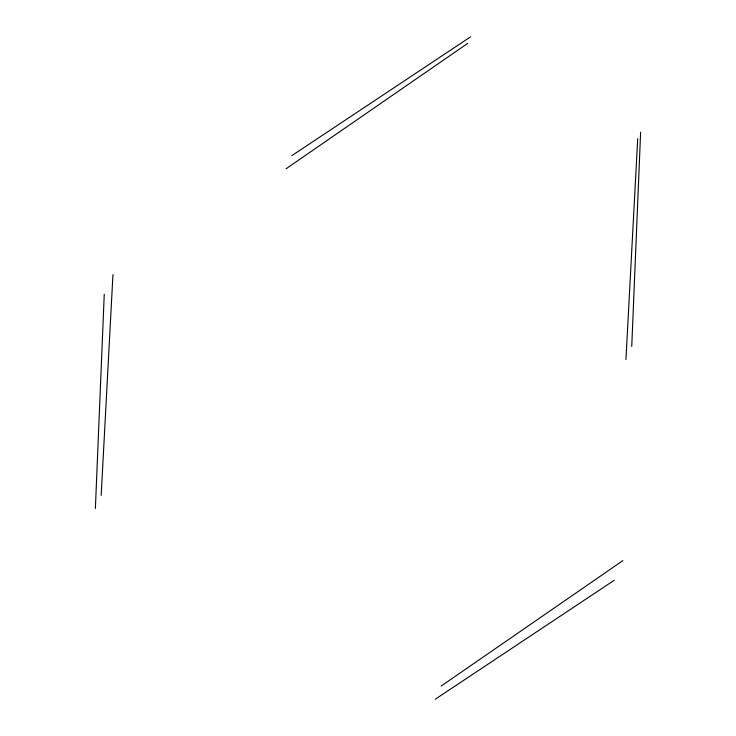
<?xml version="1.0" encoding="UTF-8"?>
<svg xmlns="http://www.w3.org/2000/svg" width="736" height="736" viewBox="0 0 736 736"><rect width="100%" height="100%" fill="white"/><g stroke="black" fill="none" stroke-linecap="round" stroke-linejoin="round"><path stroke-width="1.1" d="M95.376 508.493L104.254 294.253M631.746 346.389L640.624 132.149M101.182 495.374L112.958 274.574M625.94 359.518L637.716 138.718M286 168.811L467.746 43.36M441.122 686.081L622.868 560.63M291.806 155.682L470.654 36.8M435.316 699.2L614.164 580.318"/></g></svg>
